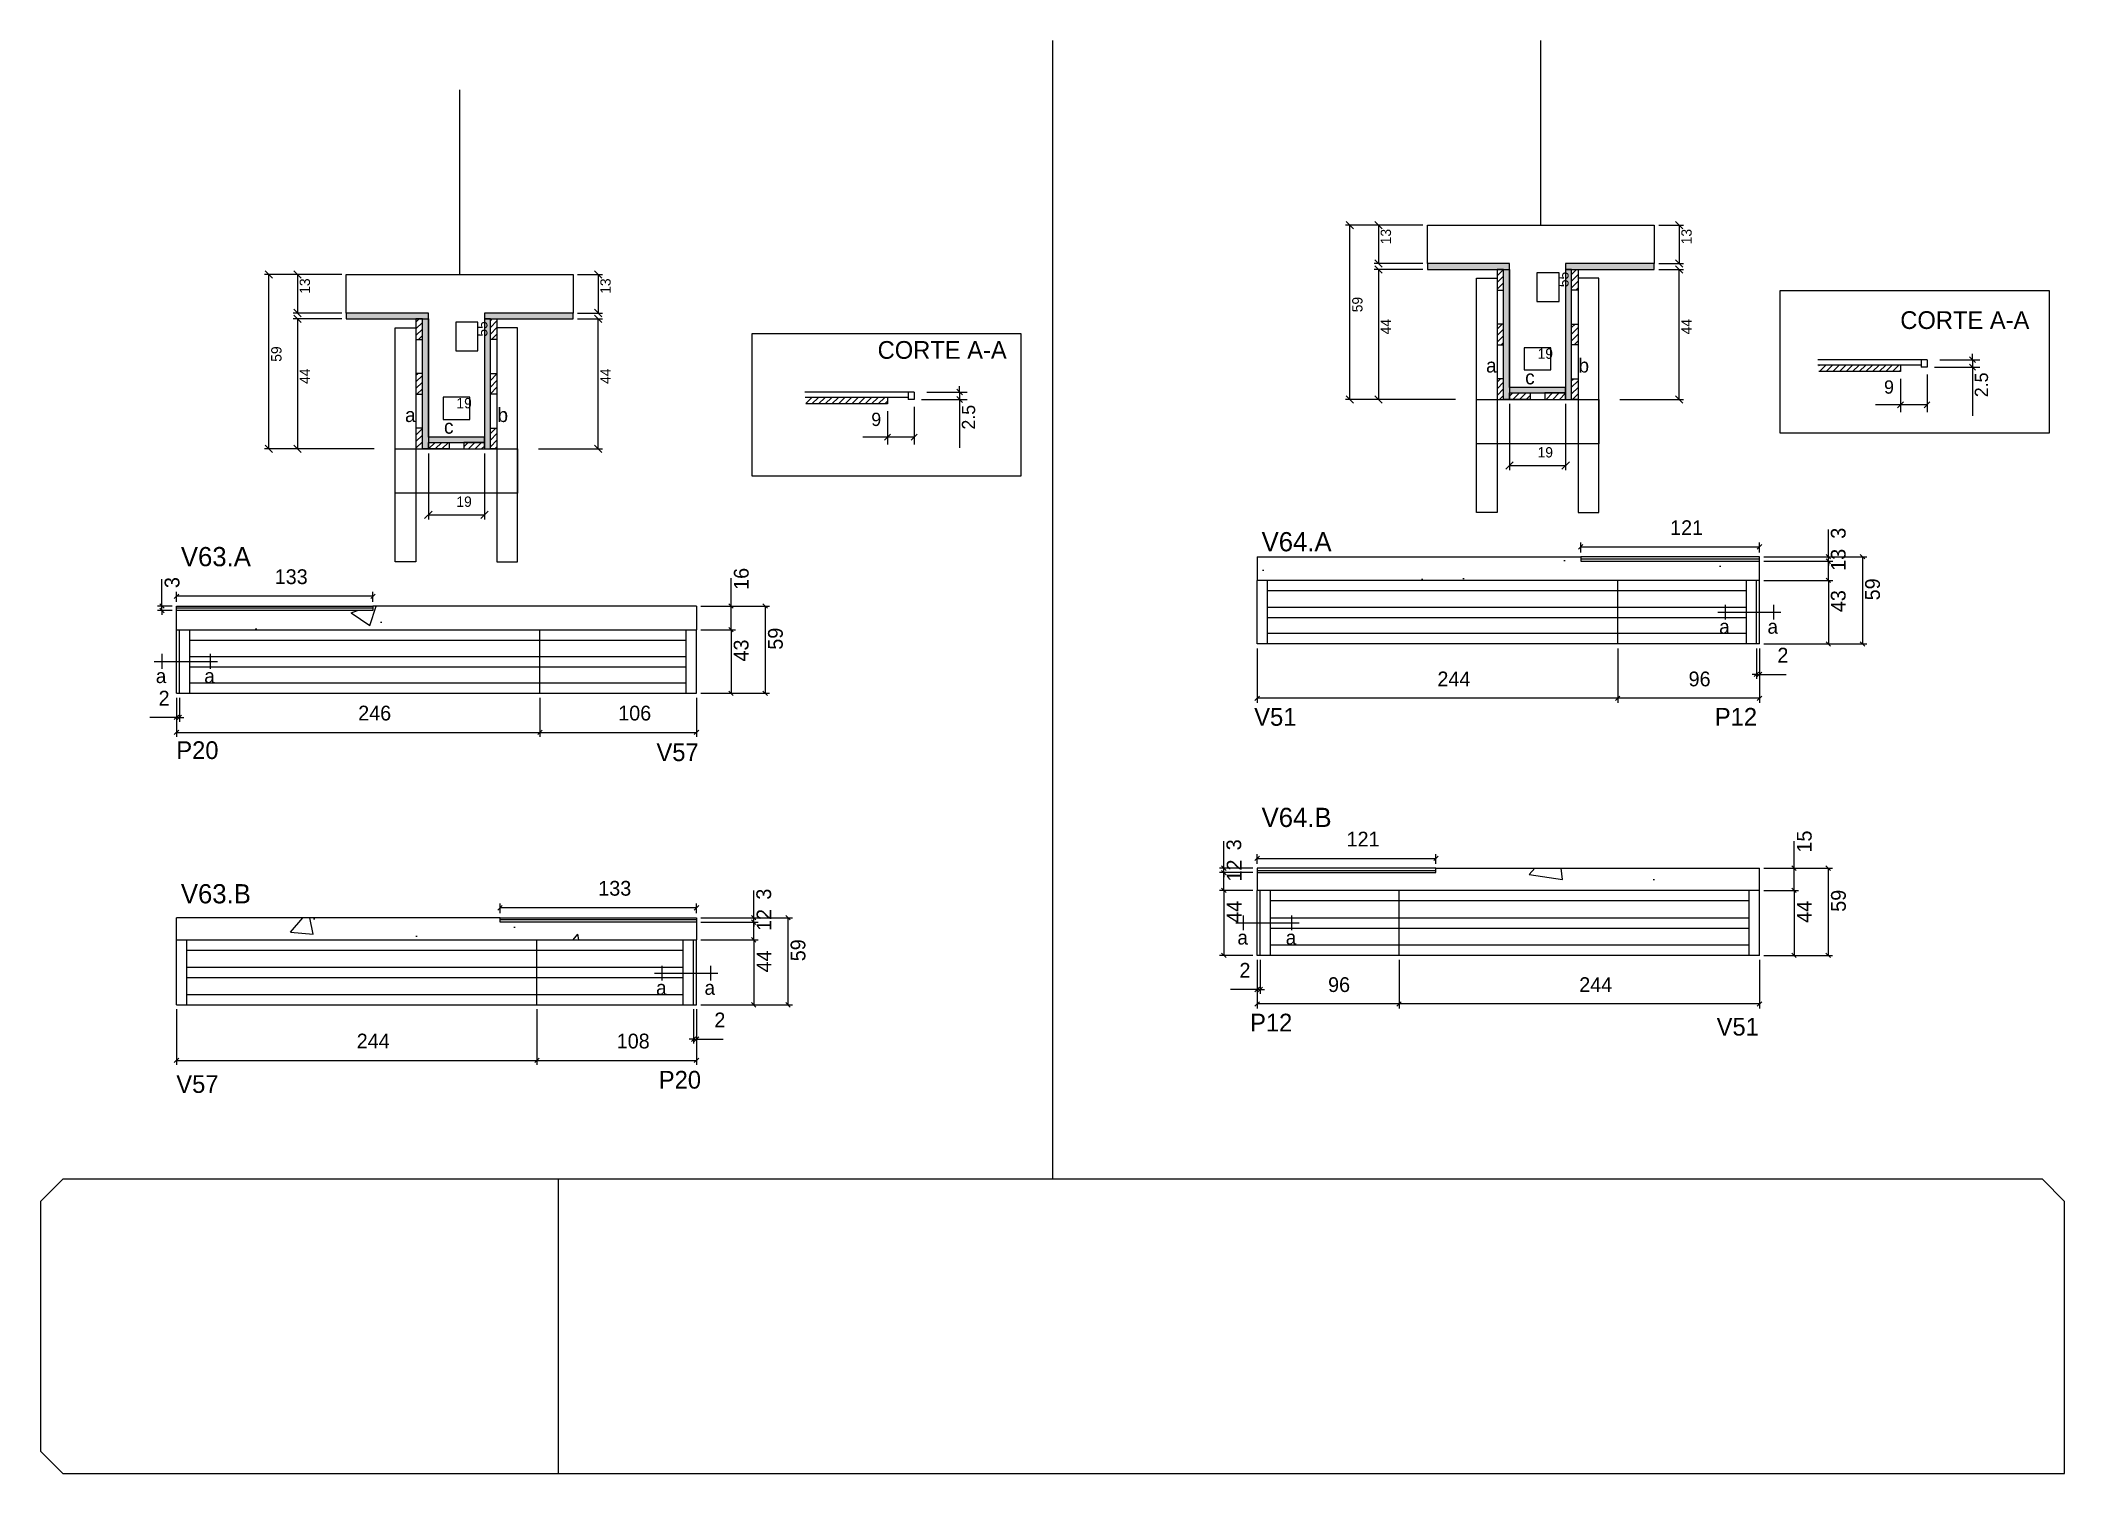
# Model space of a CAD drawing. Header units: metres. Extents: x 5808 to 7178, y 5126 to 6096.
import ezdxf

# ---------------------------------------------------------------- set-up
doc = ezdxf.new("R2010")
doc.units = ezdxf.units.M
for name, color, linetype in [('00 - FELIPE', 7, 'Continuous'), ('5', 7, 'Continuous'), ('CONCRETO', 7, 'Continuous'), ('COTA', 7, 'Continuous'), ('Cota Seção (2x)', 7, 'Continuous'), ('Cotas', 7, 'Continuous'), ('detalhes', 7, 'Continuous'), ('Hachura', 7, 'Continuous'), ('Madeira', 7, 'Continuous'), ('NOMENCLATURA', 7, 'Continuous'), ('Painéis', 7, 'Continuous'), ('SARR_2.2x7', 7, 'Continuous'), ('SARR_3.5x7', 7, 'Continuous'), ('SARR_EDITAR', 7, 'Continuous'), ('SARRAFO DE PRESSAO', 7, 'Continuous'), ('TEXTO PILAR', 7, 'Continuous'), ('Texto Seção', 7, 'Continuous')]:
    doc.layers.add(name, color=color, linetype=linetype)

msp = doc.modelspace()

# ---------------------------------------------------------------- hatches: boundary and pattern name
at = {"layer": 'COTA'}
h = msp.add_hatch(dxfattribs=at)
h.set_pattern_fill('AR-CONC')
h.paths.add_polyline_path([(6850.8, 5743.5), (6971.8, 5743.5), (6971.8, 5730.5), (6631.8, 5730.5), (6631.8, 5746.5), (6850.8, 5746.5), (6850.8, 5743.5)])
h = msp.add_hatch(dxfattribs=at)
h.set_pattern_fill('AR-CONC')
h.paths.add_polyline_path([(6033.3, 5710.1), (5900.3, 5710.1), (5900.3, 5697.1), (6252.3, 5697.1), (6252.3, 5713.1), (6033.3, 5713.1), (6033.3, 5710.1)])
h = msp.add_hatch(dxfattribs=at)
h.set_pattern_fill('AR-CONC')
h.paths.add_polyline_path([(6752.8, 5532.7), (6752.8, 5535.7), (6972.1, 5535.7), (6971.8, 5520.7), (6631.8, 5520.7), (6631.8, 5532.7), (6752.8, 5532.7)])
h = msp.add_hatch(dxfattribs=at)
h.set_pattern_fill('AR-CONC')
h.paths.add_polyline_path([(6119.3, 5499.2), (6119.3, 5502.2), (5900.1, 5502.2), (5900.3, 5487.2), (6252.3, 5487.2), (6252.3, 5499.2), (6119.3, 5499.2)])
at = {"layer": 'Hachura'}
h = msp.add_hatch(color=7, dxfattribs=at)
h.dxf.hatch_style = 1
h.paths.add_polyline_path([(6802.6, 5941), (6802.6, 5945), (6747, 5945), (6747, 5941), (6802.6, 5941)])
h = msp.add_hatch(dxfattribs=at)
h.set_pattern_fill('ANSI31')
h.paths.add_polyline_path([(6794.2, 5927), (6798.6, 5927), (6798.6, 5941), (6794.2, 5941), (6794.2, 5927)])
h = msp.add_hatch(color=7, dxfattribs=at)
h.dxf.hatch_style = 1
h.paths.add_polyline_path([(6798.6, 5941), (6802.6, 5941), (6802.6, 5853), (6798.6, 5853), (6798.6, 5941)])
h = msp.add_hatch(color=7, dxfattribs=at)
h.dxf.hatch_style = 1
h.paths.add_polyline_path([(6900.6, 5941), (6900.6, 5945), (6840.6, 5945), (6840.6, 5941), (6900.6, 5941)])
h = msp.add_hatch(color=7, dxfattribs=at)
h.dxf.hatch_style = 1
h.paths.add_polyline_path([(6844.6, 5943), (6840.6, 5943), (6840.6, 5853), (6844.6, 5853), (6844.6, 5943)])
h = msp.add_hatch(dxfattribs=at)
h.set_pattern_fill('ANSI31')
h.paths.add_polyline_path([(6849, 5927), (6844.6, 5927), (6844.6, 5941), (6849, 5941), (6849, 5927)])
h = msp.add_hatch(color=7, dxfattribs=at)
h.dxf.hatch_style = 1
h.paths.add_polyline_path([(6070.8, 5907.5), (6070.8, 5911.5), (6015.2, 5911.5), (6015.2, 5907.5), (6070.8, 5907.5)])
h = msp.add_hatch(dxfattribs=at)
h.set_pattern_fill('ANSI31')
h.paths.add_polyline_path([(6062.4, 5893.5), (6066.8, 5893.5), (6066.8, 5907.5), (6062.4, 5907.5), (6062.4, 5893.5)])
h = msp.add_hatch(color=7, dxfattribs=at)
h.dxf.hatch_style = 1
h.paths.add_polyline_path([(6066.8, 5907.5), (6070.8, 5907.5), (6070.8, 5819.5), (6066.8, 5819.5), (6066.8, 5907.5)])
h = msp.add_hatch(color=7, dxfattribs=at)
h.dxf.hatch_style = 1
h.paths.add_polyline_path([(6168.8, 5907.5), (6168.8, 5911.5), (6108.8, 5911.5), (6108.8, 5907.5), (6168.8, 5907.5)])
h = msp.add_hatch(color=7, dxfattribs=at)
h.dxf.hatch_style = 1
h.paths.add_polyline_path([(6112.8, 5909.5), (6108.8, 5909.5), (6108.8, 5819.5), (6112.8, 5819.5), (6112.8, 5909.5)])
h = msp.add_hatch(dxfattribs=at)
h.set_pattern_fill('ANSI31')
h.paths.add_polyline_path([(6117.2, 5893.5), (6112.8, 5893.5), (6112.8, 5907.5), (6117.2, 5907.5), (6117.2, 5893.5)])
h = msp.add_hatch(dxfattribs=at)
h.set_pattern_fill('ANSI31')
h.paths.add_polyline_path([(6794.2, 5890), (6798.6, 5890), (6798.6, 5904), (6794.2, 5904), (6794.2, 5890)])
h = msp.add_hatch(dxfattribs=at)
h.set_pattern_fill('ANSI31')
h.paths.add_polyline_path([(6849, 5890), (6844.6, 5890), (6844.6, 5904), (6849, 5904), (6849, 5890)])
h = msp.add_hatch(dxfattribs=at)
h.set_pattern_fill('ANSI31')
h.paths.add_polyline_path([(6062.4, 5856.5), (6066.8, 5856.5), (6066.8, 5870.5), (6062.4, 5870.5), (6062.4, 5856.5)])
h = msp.add_hatch(dxfattribs=at)
h.set_pattern_fill('ANSI31')
h.paths.add_polyline_path([(6117.2, 5856.5), (6112.8, 5856.5), (6112.8, 5870.5), (6117.2, 5870.5), (6117.2, 5856.5)])
h = msp.add_hatch(dxfattribs=at)
h.set_pattern_fill('ANSI31')
h.paths.add_polyline_path([(6794.2, 5853), (6798.6, 5853), (6798.6, 5867), (6794.2, 5867), (6794.2, 5853)])
h = msp.add_hatch(dxfattribs=at)
h.set_pattern_fill('ANSI31')
h.paths.add_polyline_path([(6849, 5853), (6844.6, 5853), (6844.6, 5867), (6849, 5867), (6849, 5853)])
h = msp.add_hatch(dxfattribs=at)
h.set_pattern_fill('ANSI31')
h.paths.add_polyline_path([(7067.2, 5871.9), (7067.2, 5874.9), (7067.2, 5876.3), (7011.9, 5876.3), (7011.9, 5871.9), (7067.2, 5871.9)])
h = msp.add_hatch(dxfattribs=at)
h.set_pattern_fill('ANSI31')
h.paths.add_polyline_path([(6381.6, 5850), (6381.6, 5853), (6381.6, 5854.4), (6326.3, 5854.4), (6326.3, 5850), (6381.6, 5850)])
h = msp.add_hatch(color=7, dxfattribs=at)
h.dxf.hatch_style = 1
h.paths.add_polyline_path([(6840.6, 5857.4), (6840.6, 5861), (6802.6, 5861), (6802.6, 5857.4), (6840.6, 5857.4)])
h = msp.add_hatch(dxfattribs=at)
h.set_pattern_fill('ANSI31')
h.paths.add_polyline_path([(6802.6, 5853), (6802.6, 5857.4), (6816.6, 5857.4), (6816.6, 5853), (6802.6, 5853)])
h = msp.add_hatch(dxfattribs=at)
h.set_pattern_fill('ANSI31')
h.paths.add_polyline_path([(6840.6, 5853), (6840.6, 5857.4), (6826.6, 5857.4), (6826.6, 5853), (6840.6, 5853)])
h = msp.add_hatch(dxfattribs=at)
h.set_pattern_fill('ANSI31')
h.paths.add_polyline_path([(6062.4, 5819.5), (6066.8, 5819.5), (6066.8, 5833.5), (6062.4, 5833.5), (6062.4, 5819.5)])
h = msp.add_hatch(color=7, dxfattribs=at)
h.dxf.hatch_style = 1
h.paths.add_polyline_path([(6108.8, 5823.9), (6108.8, 5827.5), (6070.8, 5827.5), (6070.8, 5823.9), (6108.8, 5823.9)])
h = msp.add_hatch(dxfattribs=at)
h.set_pattern_fill('ANSI31')
h.paths.add_polyline_path([(6070.8, 5819.5), (6070.8, 5823.9), (6084.8, 5823.9), (6084.8, 5819.5), (6070.8, 5819.5)])
h = msp.add_hatch(dxfattribs=at)
h.set_pattern_fill('ANSI31')
h.paths.add_polyline_path([(6108.8, 5819.5), (6108.8, 5823.9), (6094.8, 5823.9), (6094.8, 5819.5), (6108.8, 5819.5)])
h = msp.add_hatch(dxfattribs=at)
h.set_pattern_fill('ANSI31')
h.paths.add_polyline_path([(6117.2, 5819.5), (6112.8, 5819.5), (6112.8, 5833.5), (6117.2, 5833.5), (6117.2, 5819.5)])

# ---------------------------------------------------------------- linework, layer by layer
at = {"layer": '00 - FELIPE', "color": 2, "lineweight": 25}
for p, q in [((7067.2, 5876.2), (7067.2, 5871.9)), ((6381.6, 5854.4), (6381.6, 5850))]:
    msp.add_line(p, q, dxfattribs=at)
at = {"layer": '00 - FELIPE', "color": 4, "lineweight": 25}
for p, q in [((5890.5, 5713.1), (5890.5, 5731.4)), ((5897.3, 5713.1), (5887.5, 5713.1)), ((5890.5, 5710.1), (5890.5, 5713.1)), ((5897.3, 5710.1), (5887.5, 5710.1)), ((5890.5, 5710.1), (5890.5, 5707.1)), ((6969.8, 5684.5), (6969.8, 5663.9)), ((6971.8, 5684.5), (6971.8, 5663.9)), ((6969.8, 5666.9), (6966.8, 5666.9)), ((6969.8, 5666.9), (6971.8, 5666.9)), ((6971.8, 5666.9), (6989.9, 5666.9)), ((5900.3, 5651.1), (5900.3, 5634.8)), ((5902.3, 5651.1), (5902.3, 5634.8)), ((5900.3, 5637.8), (5882.2, 5637.8)), ((5902.3, 5637.8), (5900.3, 5637.8)), ((5902.3, 5637.8), (5905.3, 5637.8)), ((6291, 5502.2), (6291, 5520.6)), ((6255.3, 5502.2), (6294, 5502.2)), ((6255.3, 5499.2), (6294, 5499.2)), ((6291, 5499.2), (6291, 5502.2)), ((6291, 5499.2), (6291, 5496.2)), ((6631.8, 5473.7), (6631.8, 5450.6)), ((6633.8, 5473.7), (6633.8, 5450.6)), ((6631.8, 5453.6), (6613.7, 5453.6)), ((6633.8, 5453.6), (6631.8, 5453.6)), ((6633.8, 5453.6), (6636.8, 5453.6)), ((6250.3, 5440.2), (6250.3, 5417)), ((6252.3, 5440.2), (6252.3, 5417)), ((6250.3, 5420), (6247.3, 5420)), ((6250.3, 5420), (6252.3, 5420)), ((6252.3, 5420), (6270.4, 5420))]:
    msp.add_line(p, q, dxfattribs=at)
at = {"layer": '00 - FELIPE', "color": 0, "lineweight": 25}
for p, q in [((5889, 5714.6), (5892, 5711.6)), ((5892, 5708.6), (5889, 5711.6)), ((6968.3, 5665.4), (6971.3, 5668.4)), ((6973.3, 5668.4), (6970.3, 5665.4)), ((5898.8, 5636.3), (5901.8, 5639.3)), ((5903.8, 5639.3), (5900.8, 5636.3)), ((6289.5, 5503.7), (6292.5, 5500.7)), ((6292.5, 5497.7), (6289.5, 5500.7)), ((6630.3, 5452.1), (6633.3, 5455.1)), ((6635.3, 5455.1), (6632.3, 5452.1)), ((6248.8, 5418.5), (6251.8, 5421.5)), ((6253.8, 5421.5), (6250.8, 5418.5))]:
    msp.add_line(p, q, dxfattribs=at)
at = {"layer": 'CONCRETO', "color": 251, "lineweight": 25}
for points in [[(6747, 5945), (6747, 5971), (6900.6, 5971), (6900.6, 5945), (6840.6, 5945), (6840.6, 5861), (6802.6, 5861), (6802.6, 5945)], [(6015.2, 5911.5), (6015.2, 5937.5), (6168.8, 5937.5), (6168.8, 5911.5), (6108.8, 5911.5), (6108.8, 5827.5), (6070.8, 5827.5), (6070.8, 5911.5)]]:
    msp.add_lwpolyline(points, close=True, dxfattribs=at)
at = {"layer": 'COTA', "color": 241, "lineweight": 25}
for p, q in [((6493.3, 6096), (6493.3, 5325.2)), ((6631.8, 5746.5), (6631.8, 5730.5)), ((6631.8, 5746.5), (6850.8, 5746.5)), ((6971.8, 5730.5), (6971.8, 5743.5)), ((6252.3, 5713.1), (6033.3, 5713.1)), ((6252.3, 5713.1), (6252.3, 5697.1)), ((5900.3, 5697.1), (5900.3, 5710.1)), ((6752.8, 5535.7), (6971.8, 5535.7)), ((6971.8, 5520.7), (6971.8, 5535.7)), ((6631.8, 5532.7), (6631.8, 5520.7)), ((5900.3, 5487.2), (5900.3, 5502.2)), ((6119.3, 5502.2), (5900.3, 5502.2)), ((6252.3, 5499.2), (6252.3, 5487.2))]:
    msp.add_line(p, q, dxfattribs=at)
at = {"layer": 'COTA', "color": 4, "lineweight": 25}
for p, q in [((6744, 5971), (6691.6, 5971)), ((6694.6, 5853), (6694.6, 5971)), ((6744, 5971), (6710.9, 5971)), ((6713.9, 5971), (6713.9, 5945)), ((6903.6, 5971), (6920.4, 5971)), ((6917.4, 5971), (6917.4, 5945)), ((6012.2, 5937.5), (5959.9, 5937.5)), ((5962.9, 5819.5), (5962.9, 5937.5)), ((6012.2, 5937.5), (5979.2, 5937.5)), ((5982.2, 5937.5), (5982.2, 5911.5)), ((6171.8, 5937.5), (6188.7, 5937.5)), ((6185.7, 5937.5), (6185.7, 5911.5)), ((6744, 5945), (6710.9, 5945)), ((6744, 5941), (6710.9, 5941)), ((6713.9, 5941), (6713.9, 5853)), ((6903.6, 5945), (6920.4, 5945)), ((6903.6, 5941), (6920.4, 5941)), ((6917.4, 5853), (6917.4, 5941)), ((6012.2, 5911.5), (5979.2, 5911.5)), ((6012.2, 5907.5), (5979.2, 5907.5)), ((5982.2, 5907.5), (5982.2, 5819.5)), ((6171.8, 5911.5), (6188.7, 5911.5)), ((6171.8, 5907.5), (6188.7, 5907.5)), ((6185.7, 5819.5), (6185.7, 5907.5)), ((7093.8, 5879.9), (7121, 5879.9)), ((7116, 5879.9), (7116, 5883.9)), ((7116, 5879.9), (7116, 5874.9)), ((7067.2, 5866.9), (7067.2, 5844.4)), ((7085.2, 5869.9), (7085.2, 5844.4)), ((7090.2, 5874.9), (7121, 5874.9)), ((7116, 5874.9), (7116, 5842)), ((6404.6, 5853), (6435.4, 5853)), ((6408.2, 5858), (6435.4, 5858)), ((6430.4, 5858), (6430.4, 5862)), ((6430.4, 5858), (6430.4, 5853)), ((6430.4, 5853), (6430.4, 5820.2)), ((6766, 5853), (6691.6, 5853)), ((6766, 5853), (6710.9, 5853)), ((6802.6, 5850), (6802.6, 5805.2)), ((6840.6, 5850), (6840.6, 5805.2)), ((6877.2, 5853), (6920.4, 5853)), ((6381.6, 5845), (6381.6, 5822.5)), ((6399.6, 5848), (6399.6, 5822.5)), ((7067.2, 5849.4), (7050.3, 5849.4)), ((7085.2, 5849.4), (7062.2, 5849.4)), ((6381.6, 5827.5), (6364.8, 5827.5)), ((6399.6, 5827.5), (6376.6, 5827.5)), ((6034.2, 5819.5), (5959.9, 5819.5)), ((6034.2, 5819.5), (5979.2, 5819.5)), ((6070.8, 5816.5), (6070.8, 5771.8)), ((6108.8, 5816.5), (6108.8, 5771.8)), ((6145.4, 5819.5), (6188.7, 5819.5)), ((6802.6, 5808.2), (6840.6, 5808.2)), ((6070.8, 5774.8), (6108.8, 5774.8)), ((6631.8, 5684.5), (6631.8, 5647.7)), ((6875.8, 5684.5), (6875.8, 5647.7)), ((6875.8, 5684.5), (6875.8, 5647.7)), ((6971.8, 5684.5), (6971.8, 5647.7)), ((5900.3, 5651.1), (5900.3, 5624.6)), ((6146.3, 5651.1), (6146.3, 5624.6)), ((6146.3, 5651.1), (6146.3, 5624.6)), ((6252.3, 5651.1), (6252.3, 5624.6)), ((6875.8, 5650.7), (6631.8, 5650.7)), ((6971.8, 5650.7), (6875.8, 5650.7)), ((5900.3, 5627.6), (6146.3, 5627.6)), ((6146.3, 5627.6), (6252.3, 5627.6)), ((6631.8, 5473.7), (6631.8, 5440.8)), ((6727.8, 5473.7), (6727.8, 5440.8)), ((6727.8, 5473.7), (6727.8, 5440.8)), ((6971.8, 5473.7), (6971.8, 5440.8)), ((5900.3, 5440.2), (5900.3, 5402.6)), ((6144.3, 5440.2), (6144.3, 5402.6)), ((6144.3, 5440.2), (6144.3, 5402.6)), ((6252.3, 5440.2), (6252.3, 5402.6)), ((6727.8, 5443.8), (6631.8, 5443.8)), ((6971.8, 5443.8), (6727.8, 5443.8)), ((5900.3, 5405.6), (6144.3, 5405.6)), ((6144.3, 5405.6), (6252.3, 5405.6))]:
    msp.add_line(p, q, dxfattribs=at)
at = {"layer": 'COTA', "color": 0, "lineweight": 25}
for p, q in [((6633.3, 5652.2), (6630.3, 5649.2)), ((6877.3, 5652.2), (6874.3, 5649.2)), ((6874.3, 5649.2), (6877.3, 5652.2)), ((6970.3, 5649.2), (6973.3, 5652.2)), ((5901.8, 5629.1), (5898.8, 5626.1)), ((6144.8, 5626.1), (6147.8, 5629.1)), ((6147.8, 5629.1), (6144.8, 5626.1)), ((6250.8, 5626.1), (6253.8, 5629.1)), ((6633.3, 5445.3), (6630.3, 5442.3)), ((6729.3, 5445.3), (6726.3, 5442.3)), ((6726.3, 5442.3), (6729.3, 5445.3)), ((6970.3, 5442.3), (6973.3, 5445.3)), ((5901.8, 5407.1), (5898.8, 5404.1)), ((6142.8, 5404.1), (6145.8, 5407.1)), ((6145.8, 5407.1), (6142.8, 5404.1)), ((6250.8, 5404.1), (6253.8, 5407.1))]:
    msp.add_line(p, q, dxfattribs=at)
for points in [[(6697.1, 5968.5), (6692.1, 5973.5)], [(6716.4, 5968.5), (6711.4, 5973.5)], [(6919.9, 5968.5), (6914.9, 5973.5)], [(6711.4, 5947.5), (6716.4, 5942.5)], [(6914.9, 5947.5), (6919.9, 5942.5)], [(5965.4, 5935), (5960.4, 5940)], [(5984.7, 5935), (5979.7, 5940)], [(6188.2, 5935), (6183.2, 5940)], [(6716.4, 5938.5), (6711.4, 5943.5)], [(6919.9, 5938.5), (6914.9, 5943.5)], [(5979.7, 5914), (5984.7, 5909)], [(5984.7, 5905), (5979.7, 5910)], [(6183.2, 5914), (6188.2, 5909)], [(6188.2, 5905), (6183.2, 5910)], [(7114, 5881.9), (7118, 5877.9)], [(7118, 5872.9), (7114, 5876.9)], [(6428.4, 5860), (6432.4, 5856)], [(6432.4, 5851), (6428.4, 5855)], [(6692.1, 5855.5), (6697.1, 5850.5)], [(6711.4, 5855.5), (6716.4, 5850.5)], [(6914.9, 5855.5), (6919.9, 5850.5)], [(7069.2, 5851.4), (7065.2, 5847.4)], [(7083.2, 5847.4), (7087.2, 5851.4)], [(6383.6, 5829.5), (6379.6, 5825.5)], [(6397.6, 5825.5), (6401.6, 5829.5)], [(5960.4, 5822), (5965.4, 5817)], [(5979.7, 5822), (5984.7, 5817)], [(6183.2, 5822), (6188.2, 5817)], [(6805.1, 5810.7), (6800.1, 5805.7)], [(6838.1, 5805.7), (6843.1, 5810.7)], [(6073.3, 5777.3), (6068.3, 5772.3)], [(6106.3, 5772.3), (6111.3, 5777.3)]]:
    msp.add_lwpolyline(points, dxfattribs=at)
at = {"layer": 'Cota Seção (2x)', "color": 180, "lineweight": 25}
for p, q in [((6836.1, 5938.6), (6821.1, 5938.6)), ((6821.1, 5938.6), (6821.1, 5919.3)), ((6836.1, 5919.3), (6836.1, 5938.6)), ((6821.1, 5919.3), (6836.1, 5919.3)), ((6104.3, 5905.2), (6089.3, 5905.2)), ((6089.3, 5905.2), (6089.3, 5885.9)), ((6104.3, 5885.9), (6104.3, 5905.2)), ((6089.3, 5885.9), (6104.3, 5885.9)), ((6830.6, 5888), (6812.6, 5888)), ((6812.6, 5888), (6812.6, 5873)), ((6830.6, 5873), (6830.6, 5888)), ((6812.6, 5873), (6830.6, 5873)), ((6098.8, 5854.5), (6080.8, 5854.5)), ((6080.8, 5854.5), (6080.8, 5839.5)), ((6098.8, 5839.5), (6098.8, 5854.5)), ((6080.8, 5839.5), (6098.8, 5839.5))]:
    msp.add_line(p, q, dxfattribs=at)
at = {"layer": 'Cotas', "color": 1, "lineweight": 25}
for points in [[(6985.8, 5926.7), (7167.8, 5926.7), (7167.8, 5830.1), (6985.8, 5830.1)], [(6289.9, 5897.6), (6471.8, 5897.6), (6471.8, 5801), (6289.9, 5801)]]:
    msp.add_lwpolyline(points, close=True, dxfattribs=at)
at = {"layer": 'Madeira', "color": 126, "lineweight": 18}
for p, q in [((7067.2, 5871.9), (7011.9, 5871.9)), ((6381.6, 5850), (6326.3, 5850))]:
    msp.add_line(p, q, dxfattribs=at)
for points in [[(6794.2, 5927), (6798.6, 5927), (6798.6, 5941), (6794.2, 5941)], [(6849, 5927), (6844.6, 5927), (6844.6, 5941), (6849, 5941)], [(6062.4, 5893.5), (6066.8, 5893.5), (6066.8, 5907.5), (6062.4, 5907.5)], [(6117.2, 5893.5), (6112.8, 5893.5), (6112.8, 5907.5), (6117.2, 5907.5)], [(6794.2, 5890), (6798.6, 5890), (6798.6, 5904), (6794.2, 5904)], [(6849, 5890), (6844.6, 5890), (6844.6, 5904), (6849, 5904)], [(6062.4, 5856.5), (6066.8, 5856.5), (6066.8, 5870.5), (6062.4, 5870.5)], [(6117.2, 5856.5), (6112.8, 5856.5), (6112.8, 5870.5), (6117.2, 5870.5)], [(6794.2, 5853), (6798.6, 5853), (6798.6, 5867), (6794.2, 5867)], [(6849, 5853), (6844.6, 5853), (6844.6, 5867), (6849, 5867)], [(6802.6, 5853), (6802.6, 5857.4), (6816.6, 5857.4), (6816.6, 5853)], [(6840.6, 5853), (6840.6, 5857.4), (6826.6, 5857.4), (6826.6, 5853)], [(6062.4, 5819.5), (6066.8, 5819.5), (6066.8, 5833.5), (6062.4, 5833.5)], [(6070.8, 5819.5), (6070.8, 5823.9), (6084.8, 5823.9), (6084.8, 5819.5)], [(6108.8, 5819.5), (6108.8, 5823.9), (6094.8, 5823.9), (6094.8, 5819.5)], [(6117.2, 5819.5), (6112.8, 5819.5), (6112.8, 5833.5), (6117.2, 5833.5)]]:
    msp.add_lwpolyline(points, close=True, dxfattribs=at)
at = {"layer": 'NOMENCLATURA', "color": 7, "lineweight": 25}
for p, q in [((6948.5, 5714), (6948.5, 5704)), ((6981.2, 5714), (6981.2, 5704)), ((6943.5, 5709), (6986.2, 5709)), ((5885.3, 5675.7), (5928.1, 5675.7)), ((5890.3, 5680.7), (5890.3, 5670.7)), ((5923.1, 5680.7), (5923.1, 5670.7)), ((6617.4, 5498.7), (6660.2, 5498.7)), ((6622.4, 5503.6), (6622.4, 5493.7)), ((6655.1, 5503.6), (6655.1, 5493.7)), ((6228.9, 5469.7), (6228.9, 5459.7)), ((6261.7, 5469.7), (6261.7, 5459.7)), ((6223.9, 5464.7), (6266.7, 5464.7))]:
    msp.add_line(p, q, dxfattribs=at)
at = {"layer": 'Painéis', "color": 200, "lineweight": 25}
for p, q in [((7085.2, 5879.9), (7011.3, 5879.9)), ((7081.2, 5879.9), (7081.2, 5874.9)), ((7085.2, 5879.9), (7085.2, 5874.9)), ((7081.2, 5876.3), (7011.3, 5876.3)), ((7085.2, 5874.9), (7081.2, 5874.9)), ((6399.6, 5858), (6325.7, 5858)), ((6395.6, 5854.4), (6325.8, 5854.4)), ((6395.6, 5858), (6395.6, 5853)), ((6399.6, 5853), (6395.6, 5853)), ((6399.6, 5858), (6399.6, 5853)), ((6971.8, 5730.5), (6631.8, 5730.5)), ((6631.8, 5687.5), (6631.8, 5730.5)), ((6875.8, 5687.5), (6875.8, 5730.5)), ((6969.8, 5687.5), (6969.8, 5730.5)), ((6971.8, 5687.5), (6971.8, 5730.5)), ((5900.3, 5697.1), (6252.3, 5697.1)), ((5900.3, 5654.1), (5900.3, 5697.1)), ((5902.3, 5654.1), (5902.3, 5697.1)), ((6146.3, 5654.1), (6146.3, 5697.1)), ((6252.3, 5654.1), (6252.3, 5697.1)), ((6971.8, 5687.5), (6631.8, 5687.5)), ((5900.3, 5654.1), (6252.3, 5654.1)), ((6971.8, 5520.7), (6631.8, 5520.7)), ((6631.8, 5476.7), (6631.8, 5520.7)), ((6633.8, 5476.7), (6633.8, 5520.7)), ((6727.8, 5476.7), (6727.8, 5520.7)), ((6971.8, 5476.7), (6971.8, 5520.7)), ((5900.3, 5487.2), (6252.3, 5487.2)), ((5900.3, 5443.2), (5900.3, 5487.2)), ((6144.3, 5443.2), (6144.3, 5487.2)), ((6250.3, 5443.2), (6250.3, 5487.2)), ((6252.3, 5443.2), (6252.3, 5487.2)), ((6971.8, 5476.7), (6631.8, 5476.7)), ((5900.3, 5443.2), (6252.3, 5443.2))]:
    msp.add_line(p, q, dxfattribs=at)
at = {"layer": 'Painéis', "color": 0, "lineweight": 25}
for p, q in [((6852.3, 5754.7), (6849.3, 5751.7)), ((6970.3, 5751.7), (6973.3, 5754.7)), ((7016.9, 5748), (7019.9, 5745)), ((7019.9, 5742), (7016.9, 5745)), ((7019.9, 5742), (7016.9, 5745)), ((7043, 5745), (7040, 5748)), ((7016.9, 5732), (7019.9, 5729)), ((7019.9, 5729), (7016.9, 5732)), ((5901.8, 5721.3), (5898.8, 5718.3)), ((6031.8, 5718.3), (6034.8, 5721.3)), ((6277.2, 5711.6), (6274.2, 5714.6)), ((6300.3, 5711.6), (6297.3, 5714.6)), ((6274.2, 5698.6), (6277.2, 5695.6)), ((6277.2, 5695.6), (6274.2, 5698.6)), ((7016.9, 5689), (7019.9, 5686)), ((7040, 5689), (7043, 5686)), ((6274.2, 5655.6), (6277.2, 5652.6)), ((6297.3, 5655.6), (6300.3, 5652.6)), ((6607.7, 5537.2), (6610.7, 5534.2)), ((6633.3, 5543.8), (6630.3, 5540.8)), ((6751.3, 5540.8), (6754.3, 5543.8)), ((6996.7, 5534.2), (6993.7, 5537.2)), ((7019.8, 5534.2), (7016.8, 5537.2)), ((6610.7, 5531.2), (6607.7, 5534.2)), ((6610.7, 5531.2), (6607.7, 5534.2)), ((6607.7, 5522.2), (6610.7, 5519.2)), ((6610.7, 5519.2), (6607.7, 5522.2)), ((6993.7, 5522.2), (6996.7, 5519.2)), ((6996.7, 5519.2), (6993.7, 5522.2)), ((6120.8, 5510.4), (6117.8, 5507.4)), ((6250.8, 5507.4), (6253.8, 5510.4)), ((6292.5, 5497.7), (6289.5, 5500.7)), ((6315.7, 5500.7), (6312.7, 5503.7)), ((6289.5, 5488.7), (6292.5, 5485.7)), ((6292.5, 5485.7), (6289.5, 5488.7)), ((6607.7, 5478.2), (6610.7, 5475.2)), ((6993.7, 5478.2), (6996.7, 5475.2)), ((7016.8, 5478.2), (7019.8, 5475.2)), ((6289.5, 5444.7), (6292.5, 5441.7)), ((6312.7, 5444.7), (6315.7, 5441.7))]:
    msp.add_line(p, q, dxfattribs=at)
at = {"layer": 'Painéis', "color": 4, "lineweight": 25}
for p, q in [((6850.8, 5749.5), (6850.8, 5756.2)), ((6971.8, 5749.5), (6971.8, 5756.2)), ((7018.4, 5746.5), (7018.4, 5764.9)), ((6850.8, 5753.2), (6971.8, 5753.2)), ((6974.8, 5746.5), (7044.5, 5746.5)), ((6974.8, 5746.5), (7021.4, 5746.5)), ((6974.8, 5743.5), (7021.4, 5743.5)), ((6974.8, 5743.5), (7021.4, 5743.5)), ((7018.4, 5743.5), (7018.4, 5746.5)), ((7018.4, 5730.5), (7018.4, 5743.5)), ((7018.4, 5743.5), (7018.4, 5740.5)), ((7041.5, 5746.5), (7041.5, 5687.5)), ((6275.7, 5713.1), (6275.7, 5732.1)), ((6974.8, 5730.5), (7021.4, 5730.5)), ((6974.8, 5730.5), (7021.4, 5730.5)), ((7018.4, 5730.5), (7018.4, 5687.5)), ((5900.3, 5716.1), (5900.3, 5722.8)), ((6033.3, 5719.8), (5900.3, 5719.8)), ((6033.3, 5716.1), (6033.3, 5722.8)), ((6255.3, 5713.1), (6278.7, 5713.1)), ((6255.3, 5713.1), (6301.8, 5713.1)), ((6275.7, 5697.1), (6275.7, 5713.1)), ((6298.8, 5713.1), (6298.8, 5654.1)), ((6255.3, 5697.1), (6278.7, 5697.1)), ((6255.3, 5697.1), (6278.7, 5697.1)), ((6275.7, 5697.1), (6275.7, 5654.1)), ((6974.8, 5687.5), (7021.4, 5687.5)), ((6974.8, 5687.5), (7044.5, 5687.5)), ((6255.3, 5654.1), (6278.7, 5654.1)), ((6255.3, 5654.1), (6301.8, 5654.1)), ((6609.2, 5535.7), (6609.2, 5554)), ((6995.2, 5535.7), (6995.2, 5554)), ((6628.8, 5535.7), (6606.2, 5535.7)), ((6609.2, 5532.7), (6609.2, 5535.7)), ((6631.8, 5538.7), (6631.8, 5545.3)), ((6631.8, 5542.3), (6752.8, 5542.3)), ((6752.8, 5538.7), (6752.8, 5545.3)), ((6974.8, 5535.7), (6998.2, 5535.7)), ((6974.8, 5535.7), (7021.3, 5535.7)), ((6995.2, 5520.7), (6995.2, 5535.7)), ((7018.3, 5535.7), (7018.3, 5476.7)), ((6628.8, 5532.7), (6606.2, 5532.7)), ((6628.8, 5532.7), (6606.2, 5532.7)), ((6609.2, 5532.7), (6609.2, 5529.7)), ((6609.2, 5520.7), (6609.2, 5532.7)), ((6119.3, 5505.2), (6119.3, 5511.9)), ((6252.3, 5508.9), (6119.3, 5508.9)), ((6252.3, 5505.2), (6252.3, 5511.9)), ((6628.8, 5520.7), (6606.2, 5520.7)), ((6628.8, 5520.7), (6606.2, 5520.7)), ((6609.2, 5520.7), (6609.2, 5476.7)), ((6974.8, 5520.7), (6998.2, 5520.7)), ((6974.8, 5520.7), (6998.2, 5520.7)), ((6995.2, 5520.7), (6995.2, 5476.7)), ((6255.3, 5502.2), (6317.2, 5502.2)), ((6255.3, 5499.2), (6294, 5499.2)), ((6291, 5487.2), (6291, 5499.2)), ((6314.2, 5502.2), (6314.2, 5443.2)), ((6255.3, 5487.2), (6294, 5487.2)), ((6255.3, 5487.2), (6294, 5487.2)), ((6291, 5487.2), (6291, 5443.2)), ((6628.8, 5476.7), (6606.2, 5476.7)), ((6974.8, 5476.7), (6998.2, 5476.7)), ((6974.8, 5476.7), (7021.3, 5476.7)), ((6255.3, 5443.2), (6294, 5443.2)), ((6255.3, 5443.2), (6317.2, 5443.2))]:
    msp.add_line(p, q, dxfattribs=at)
at = {"layer": 'Painéis', "color": 200, "lineweight": 25}
for points in [[(6802.6, 5941), (6802.6, 5945), (6747, 5945), (6747, 5941)], [(6798.6, 5941), (6802.6, 5941), (6802.6, 5853), (6798.6, 5853)], [(6900.6, 5941), (6900.6, 5945), (6840.6, 5945), (6840.6, 5941)], [(6844.6, 5941), (6840.6, 5941), (6840.6, 5853), (6844.6, 5853)], [(6070.8, 5907.5), (6070.8, 5911.5), (6015.2, 5911.5), (6015.2, 5907.5)], [(6066.8, 5907.5), (6070.8, 5907.5), (6070.8, 5819.5), (6066.8, 5819.5)], [(6168.8, 5907.5), (6168.8, 5911.5), (6108.8, 5911.5), (6108.8, 5907.5)], [(6112.8, 5907.5), (6108.8, 5907.5), (6108.8, 5819.5), (6112.8, 5819.5)], [(6840.6, 5857.4), (6840.6, 5861), (6802.6, 5861), (6802.6, 5857.4)], [(6108.8, 5823.9), (6108.8, 5827.5), (6070.8, 5827.5), (6070.8, 5823.9)], [(6971.8, 5746.5), (6850.8, 5746.5), (6850.8, 5743.5), (6971.8, 5743.5)], [(5900.3, 5713.1), (6033.3, 5713.1), (6033.3, 5710.1), (5900.3, 5710.1)], [(6752.8, 5535.7), (6631.8, 5535.7), (6631.8, 5532.7), (6752.8, 5532.7)], [(6119.3, 5502.2), (6252.3, 5502.2), (6252.3, 5499.2), (6119.3, 5499.2)]]:
    msp.add_lwpolyline(points, close=True, dxfattribs=at)
at = {"layer": 'SARR_2.2x7', "color": 40, "lineweight": 25}
for p, q in [((6638.8, 5687.5), (6638.8, 5730.5)), ((6962.9, 5687.5), (6962.9, 5730.5)), ((6875.8, 5723.5), (6638.8, 5723.5)), ((6962.9, 5723.5), (6875.8, 5723.5)), ((6638.8, 5712.5), (6875.8, 5712.5)), ((6638.8, 5705.5), (6875.8, 5705.5)), ((6875.8, 5712.5), (6962.9, 5712.5)), ((6875.8, 5705.5), (6962.9, 5705.5)), ((5909.3, 5654.1), (5909.3, 5697.1)), ((5909.3, 5690.1), (6146.3, 5690.1)), ((6146.3, 5690.1), (6245.3, 5690.1)), ((6245.3, 5654.1), (6245.3, 5697.1)), ((6875.8, 5694.5), (6638.8, 5694.5)), ((6962.9, 5694.5), (6875.8, 5694.5)), ((5909.3, 5679.1), (6146.3, 5679.1)), ((5909.3, 5672.1), (6146.3, 5672.1)), ((6146.3, 5679.1), (6245.3, 5679.1)), ((6146.3, 5672.1), (6245.3, 5672.1)), ((5909.3, 5661.1), (6146.3, 5661.1)), ((6146.3, 5661.1), (6245.3, 5661.1)), ((6640.8, 5476.7), (6640.8, 5520.7)), ((6727.8, 5513.7), (6640.8, 5513.7)), ((6964.9, 5513.7), (6727.8, 5513.7)), ((6964.9, 5476.7), (6964.9, 5520.7)), ((6640.8, 5502.2), (6727.8, 5502.2)), ((6640.8, 5495.2), (6727.8, 5495.2)), ((6727.8, 5502.2), (6964.9, 5502.2)), ((6727.8, 5495.2), (6964.9, 5495.2)), ((5907.3, 5443.2), (5907.3, 5487.2)), ((5907.3, 5480.2), (6144.3, 5480.2)), ((6144.3, 5480.2), (6243.3, 5480.2)), ((6243.3, 5443.2), (6243.3, 5487.2)), ((6727.8, 5483.7), (6640.8, 5483.7)), ((6964.9, 5483.7), (6727.8, 5483.7)), ((5907.3, 5468.7), (6144.3, 5468.7)), ((6144.3, 5468.7), (6243.3, 5468.7)), ((5907.3, 5461.7), (6144.3, 5461.7)), ((6144.3, 5461.7), (6243.3, 5461.7)), ((5907.3, 5450.2), (6144.3, 5450.2)), ((6144.3, 5450.2), (6243.3, 5450.2))]:
    msp.add_line(p, q, dxfattribs=at)
at = {"layer": 'SARR_3.5x7', "color": 81, "lineweight": 25}
for points in [[(6780.2, 5935), (6794.2, 5935), (6794.2, 5776.5), (6780.2, 5776.5)], [(6863, 5935), (6849, 5935), (6849, 5776.5), (6863, 5776.5)], [(6048.4, 5901.5), (6062.4, 5901.5), (6062.4, 5743.1), (6048.4, 5743.1)], [(6131.2, 5901.5), (6117.2, 5901.5), (6117.2, 5743.1), (6131.2, 5743.1)], [(6780.2, 5853), (6863, 5853), (6863, 5822.9), (6780.2, 5822.9)], [(6048.4, 5819.5), (6131.2, 5819.5), (6131.2, 5789.5), (6048.4, 5789.5)]]:
    msp.add_lwpolyline(points, close=True, dxfattribs=at)
at = {"layer": 'SARR_EDITAR', "color": 141, "lineweight": 25}
for p, q in [((6850.8, 5745), (6971.8, 5745)), ((6033.3, 5711.6), (5900.3, 5711.6)), ((6631.8, 5534.2), (6752.8, 5534.2)), ((6252.3, 5500.7), (6119.3, 5500.7))]:
    msp.add_line(p, q, dxfattribs=at)
at = {"layer": 'SARRAFO DE PRESSAO', "color": 30, "lineweight": 9}
msp.add_line((6158.8, 5126), (6158.8, 5325.2), dxfattribs=at)
msp.add_lwpolyline([(7178.3, 5126), (7178.3, 5310.2), (7163.3, 5325.2), (5823.3, 5325.2), (5808.3, 5310.2), (5808.3, 5141), (5823.3, 5126), (7178.3, 5126)], dxfattribs=at)
at = {"layer": 'Texto Seção', "color": 252, "lineweight": 15}
for p, q in [((6823.8, 5971), (6823.8, 6096)), ((6092, 5937.5), (6092, 6062.5))]:
    msp.add_line(p, q, dxfattribs=at)

# ---------------------------------------------------------------- texts
at = {"layer": '00 - FELIPE', "color": 240, "lineweight": 25}
for p in [(5902.3, 5725.3), (6302.8, 5514.4)]:
    msp.add_text('3', height=10, rotation=90, dxfattribs=at).set_placement(p)
for p in [(6983.9, 5674.9), (5888.2, 5645.8), (6619.8, 5461.6), (6264.4, 5428)]:
    msp.add_text('2', height=10, dxfattribs=at).set_placement(p)
at = {"layer": '5', "color": 5, "lineweight": 25}
for s, rotation, p in [('V51', 360, (6629.8, 5632.1)), ('P12', 360, (6941.6, 5632.2)), ('P20', 0, (5900.2, 5609.6)), ('V57', 0, (6225.2, 5608.2)), ('P12', 360, (6627, 5425.2)), ('V51', 360, (6942.8, 5422.4)), ('P20', 0, (6226.8, 5386.5)), ('V57', 0, (5900.2, 5383.6))]:
    msp.add_text(s, height=12, rotation=rotation, dxfattribs=at).set_placement(p)
at = {"layer": 'COTA', "color": 1, "lineweight": 25}
for s, p in [('13', (6722.4, 5958)), ('13', (6925.9, 5958)), ('13', (5990.7, 5924.5)), ('13', (6194.2, 5924.5)), ('59', (6703.1, 5912)), ('44', (6722.4, 5897)), ('44', (6925.9, 5897)), ('59', (5971.4, 5878.5)), ('44', (5990.7, 5863.5)), ('44', (6194.2, 5863.5))]:
    msp.add_text(s, height=7, rotation=90, dxfattribs=at).set_placement(p)
at = {"layer": 'COTA', "color": 240, "lineweight": 25}
for s, height, p in [('9', 9, (7056.1, 5856.9)), ('9', 9, (6370.6, 5835)), ('244', 10, (6753.8, 5658.8)), ('96', 10, (6923.8, 5658.8)), ('246', 10, (6023.3, 5635.7)), ('106', 10, (6199.3, 5635.7)), ('96', 10, (6679.8, 5451.9)), ('244', 10, (6849.8, 5451.9)), ('244', 10, (6022.3, 5413.7)), ('108', 10, (6198.3, 5413.7))]:
    msp.add_text(s, height=height, dxfattribs=at).set_placement(p)
for p in [(7126.5, 5854.5), (6440.9, 5832.6)]:
    msp.add_text('2.5', height=9, rotation=90, dxfattribs=at).set_placement(p)
at = {"layer": 'COTA', "color": 1, "lineweight": 25}
for p in [(6821.6, 5813.7), (6089.8, 5780.3)]:
    msp.add_text('19', height=7, dxfattribs=at).set_placement(p)
at = {"layer": 'Cota Seção (2x)', "color": 1, "lineweight": 25}
for p in [(6842.6, 5929), (6110.8, 5895.5)]:
    msp.add_text('55', height=7, rotation=90, dxfattribs=at).set_placement(p)
for p in [(6821.6, 5880.5), (6089.8, 5847)]:
    msp.add_text('19', height=7, dxfattribs=at).set_placement(p)
at = {"layer": 'detalhes', "color": 4, "lineweight": 25}
for s, p in [('a', (6786.7, 5871.2)), ('b', (6849.3, 5871.2)), ('c', (6813.2, 5863.2)), ('a', (6055, 5837.7)), ('c', (6081.4, 5829.8)), ('b', (6117.6, 5837.7)), ('a', (6944.5, 5694.4)), ('a', (6977.2, 5694.4)), ('a', (5886.3, 5661)), ('a', (5919.1, 5661)), ('a', (6618.4, 5484)), ('a', (6651.1, 5484)), ('a', (6224.9, 5450)), ('a', (6257.7, 5450))]:
    msp.add_text(s, height=9.6, dxfattribs=at).set_placement(p)
at = {"layer": 'Painéis', "color": 240, "lineweight": 25}
for s, p in [('121', (6911.3, 5761.2)), ('133', (5966.8, 5728)), ('121', (6692.3, 5550.4)), ('133', (6185.8, 5517.1))]:
    msp.add_text(s, height=10, dxfattribs=at).set_placement(p)
for s, p in [('3', (7030.1, 5758.7)), ('13', (7030.1, 5737)), ('16', (6287.6, 5724.1)), ('59', (7053.3, 5717)), ('43', (7030.1, 5709)), ('43', (6287.5, 5675.6)), ('59', (6310.7, 5683.6)), ('3', (6621, 5547.8)), ('15', (7007.1, 5546.3)), ('12', (6621.2, 5526.7)), ('12', (6303, 5493.2)), ('44', (6621.2, 5498.7)), ('44', (7007.1, 5498.7)), ('59', (7030.2, 5506.2)), ('59', (6326, 5472.7)), ('44', (6303, 5465.2))]:
    msp.add_text(s, height=10, rotation=90, dxfattribs=at).set_placement(p)
at = {"layer": 'TEXTO PILAR', "color": 3, "lineweight": 15}
for p in [(7067.1, 5900.7), (6374.9, 5880.5)]:
    msp.add_text('CORTE A-A', height=12, dxfattribs=at).set_placement(p)
at = {"layer": 'Texto Seção', "color": 7, "lineweight": 15}
for s, p in [('V64.A', (6634.8, 5750.2)), ('V63.A', (5903.3, 5740.1)), ('V64.B', (6634.8, 5563.6)), ('V63.B', (5903.3, 5511.9))]:
    msp.add_text(s, height=13, dxfattribs=at).set_placement(p)

doc.saveas('drawing.dxf')
